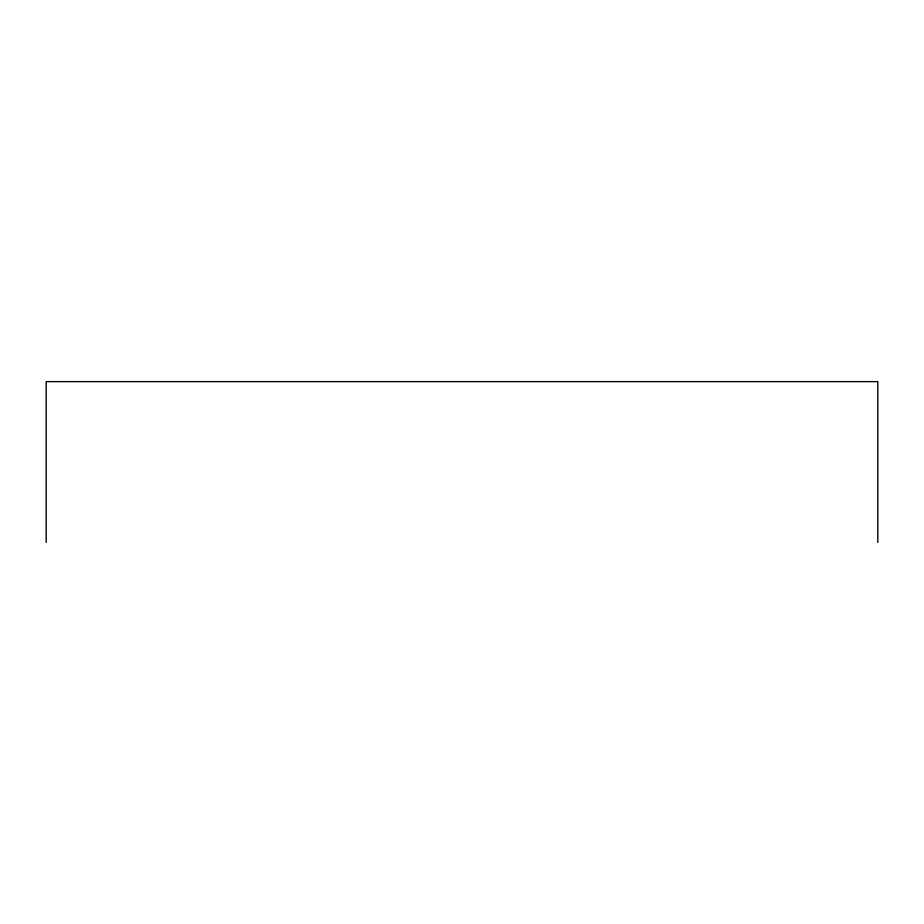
<?xml version="1.0" encoding="UTF-8"?>
<svg xmlns="http://www.w3.org/2000/svg" width="924" height="924" viewBox="0 0 924 924"><rect width="100%" height="100%" fill="white"/><g stroke="black" fill="none" stroke-linecap="round" stroke-linejoin="round"><path stroke-width="1.39" d="M877.8 542.388L877.8 381.612L46.2 381.612L46.2 542.388"/></g></svg>
